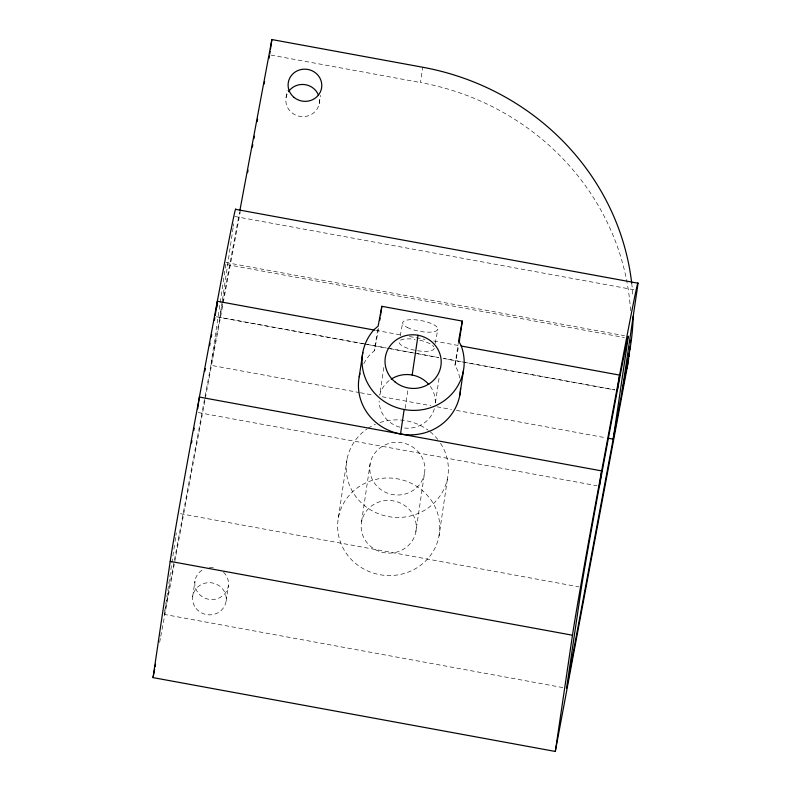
<?xml version="1.0" encoding="UTF-8"?>
<svg xmlns="http://www.w3.org/2000/svg" width="791" height="791" viewBox="0 0 791 791"><rect width="100%" height="100%" fill="white"/><g stroke="black" fill="none" stroke-linecap="round" stroke-linejoin="round"><path stroke-width="0.59" stroke-dasharray="3.96 2.97" d="M562.885 687.587L164.271 614.409L174.86 542.656M175.038 541.44L175.76 536.575M175.938 535.359L176.294 532.926M225.801 264.362L210.9 365.304L359.163 392.524M222.202 301.589L219.868 317.399L365.709 344.174M222.38 300.372L233.157 227.403M233.335 226.186L233.691 223.754M192.688 596.523L194.942 581.237M286.085 97.511L287.123 90.451M226.137 601.002L228.391 585.706M319.267 103.601L320.484 95.365M338.429 517.551L347.012 459.433M363.771 363.731A51.128 48.735 8.4 0 1 370.435 354.131L374.519 350.621L377.791 328.483M378.582 328.463L374.519 350.621M630.556 310.764A255.631 243.668 8.4 0 0 420.476 82.531L422.73 67.245M383.853 367.38L379.759 395.095A28.12 26.805 8.4 0 1 390.181 379.828M361.566 521.793L370.148 463.674M405.15 408.443L408.176 387.956M415.868 531.76A27.606 26.321 8.4 0 0 379.334 501.88A27.606 26.321 8.4 0 0 370.949 546.69A27.606 26.321 8.4 0 0 415.868 531.76L424.451 473.651A27.606 26.321 8.4 0 0 387.916 443.771A27.606 26.321 8.4 0 0 379.532 488.571A27.606 26.321 8.4 0 0 424.451 473.651M435.426 402.837L439.341 376.328M459.739 377.999A51.128 48.735 8.4 0 0 457.524 370.119L454.973 365.393L458.414 342.088M439.005 536.011A51.128 48.735 8.4 0 0 371.345 480.671A51.128 48.735 8.4 0 0 355.812 563.647A51.128 48.735 8.4 0 0 439.005 536.011L447.587 477.893M164.271 614.409L222.37 304.051M222.597 302.834L239.624 211.84M159.634 642.401L160.543 637.546M160.771 636.33L205.087 399.613M205.314 398.397L223.032 303.704M223.26 302.488L240.306 211.444M400.206 335.878L402.668 322.708M435.179 343.541L437.868 329.165M454.973 365.393L458.691 345.558L433.468 340.931M270.829 55.063L420.476 82.531M234.769 216.457L634.609 289.862M225.91 262.523L624.534 335.7M227.017 264.59L624.425 337.539M375.814 330.341L402.253 335.196M409.451 336.521L425.064 339.388M366.915 344.392L388.796 348.406M390.012 348.633L438.619 357.552L387.639 348.228M443.484 358.452L614.844 389.904L443.553 358.481M216.289 316.766L363.336 343.759M364.552 343.986L386.433 348M360.38 392.741L373.748 395.193M382.261 396.756L430.868 405.684M436.948 406.801L451.532 409.471M456.397 410.371L605.876 437.809M198.353 412.576L596.968 485.753M180.388 513.695L579.012 586.873M319.465 99.399A16.868 16.087 8.4 0 1 299.72 116.356A16.868 16.087 8.4 0 1 287.41 93.516M440.528 443.257A51.128 48.735 8.4 0 1 425.518 509.701A51.128 48.735 8.4 0 1 355.396 496.006A51.128 48.735 8.4 0 1 367.103 428.92M368.082 428.257A51.128 48.735 8.4 0 1 375.448 424.283M379.927 422.562A51.128 48.735 8.4 0 1 428.327 430.324M430.205 431.787A51.128 48.735 8.4 0 1 437.769 439.44M223.517 572.18A16.868 16.087 8.4 0 1 222.291 596.107A16.868 16.087 8.4 0 1 197.503 592.004A16.868 16.087 8.4 0 1 204.137 568.966M209.378 567.493A16.868 16.087 8.4 0 1 213.778 567.523M434.358 408.72A28.12 26.805 8.4 0 1 403.509 427.911M399.92 427.18A28.12 26.805 8.4 0 1 379.146 400.958M430.284 386.334A28.12 26.805 8.4 0 1 435.297 402.965M434.279 348.327A17.896 5.408 10.6 0 1 417.035 350.65M414.751 350.235A17.896 5.408 10.6 0 1 399.069 342.048A17.896 5.408 10.6 0 1 415.166 339.369M419.764 340.219A17.896 5.408 10.6 0 1 433.883 346.834M631.722 283.237A255.631 243.668 8.4 0 1 632.82 295.468M196.089 608.457A16.868 16.087 8.4 0 0 225.02 605.046A16.868 16.087 8.4 0 0 207.113 582.779A16.868 16.087 8.4 0 0 196.089 608.457M407.266 327.434A17.896 5.408 10.6 0 0 437.067 330.44A17.896 5.408 10.6 0 0 416.481 319.93A17.896 5.408 10.6 0 0 407.266 327.434"/><path stroke-width="1.19" d="M628.657 358.541A255.631 243.668 8.4 0 1 627.055 368.21L555.312 751.45L153.039 677.61L170.203 561.373A128.458 1.424 -79.6 0 1 199.391 397.062L217.327 301.252A128.458 1.424 -79.6 0 1 235.688 209.358M197.651 408.828L199.391 397.062L601.664 470.902L599.4 486.198A92.033 1.018 -79.6 0 0 581.444 587.317L566.534 688.249L629.31 352.915A255.631 243.668 8.4 0 0 633.196 316.36M215.241 315.372L217.327 301.252L374.608 330.124M269.8 53.669L270.146 51.316M270.492 48.963L271.877 39.55L422.73 67.245A255.631 243.668 8.4 0 1 631.722 283.237M359.213 376.852L362.822 352.381M379.779 320.306L380.125 317.972M380.471 315.639L381.845 306.315L462.3 321.087L459.205 342.058M400.523 433.982L404.142 409.511A51.128 48.735 8.4 0 1 374.044 329.659L378.138 326.149L381.845 306.315M412.17 375.023L418.043 335.265M459.779 395.312L463.388 370.841M555.312 751.45L572.476 635.222A128.458 1.424 -79.6 0 1 601.664 470.902L619.6 375.092A128.458 1.424 -79.6 0 1 637.042 290.307L622.131 391.238M599.4 486.198L617.336 390.388L619.6 375.092L461.113 346.003M627.055 368.21L629.31 352.915M204.849 371.117L205.304 368.695M209.625 345.647L210.07 343.225M211.207 337.164L211.662 334.741M214.391 320.187L214.845 317.755M239.851 210.624L271.877 39.55M153.039 677.61L154.631 669.107M155.085 666.684L155.54 664.252M247.583 172.596L248.028 170.174M252.349 147.106L252.804 144.674M253.941 138.603L254.395 136.181M257.124 121.616L257.579 119.184M264.164 83.975L264.619 81.552M268.94 58.485L269.395 56.062M462.3 321.087L458.592 340.921L461.143 345.647A51.128 48.735 8.4 0 1 404.142 409.511M235.5 209.318L637.961 283.198M608.309 438.254L613.173 439.143L628.074 338.212A92.033 1.018 -79.6 0 0 617.336 390.388M170.203 561.373L572.476 635.222M630.546 340.219A255.631 243.668 8.4 0 1 630.378 342.671M630.081 346.339A255.631 243.668 8.4 0 1 629.715 350.008M629.3 353.666A255.631 243.668 8.4 0 1 628.993 356.108M288.478 91.687A16.868 16.087 8.4 0 1 304.545 84.578A16.868 16.087 8.4 0 1 318.526 95.286M216.803 307.412A92.033 1.018 -79.6 0 1 217.218 305.217M191.511 442.95A92.033 1.018 -79.6 0 1 191.916 440.696M193.785 430.462A92.033 1.018 -79.6 0 1 194.21 428.178M460.54 388.391A51.128 48.735 8.4 0 1 402.332 434.279A51.128 48.735 8.4 0 1 359.974 373.471M391.169 379.156A28.12 26.805 8.4 0 1 428.791 384.456M395.006 381.885A28.12 26.805 8.4 0 0 440.765 366.688A28.12 26.805 8.4 0 0 403.548 336.254A28.12 26.805 8.4 0 0 395.006 381.885M294.074 97.422A16.868 16.087 8.4 0 0 321.522 88.305A16.868 16.087 8.4 0 0 299.196 70.043A16.868 16.087 8.4 0 0 294.074 97.422"/></g></svg>
